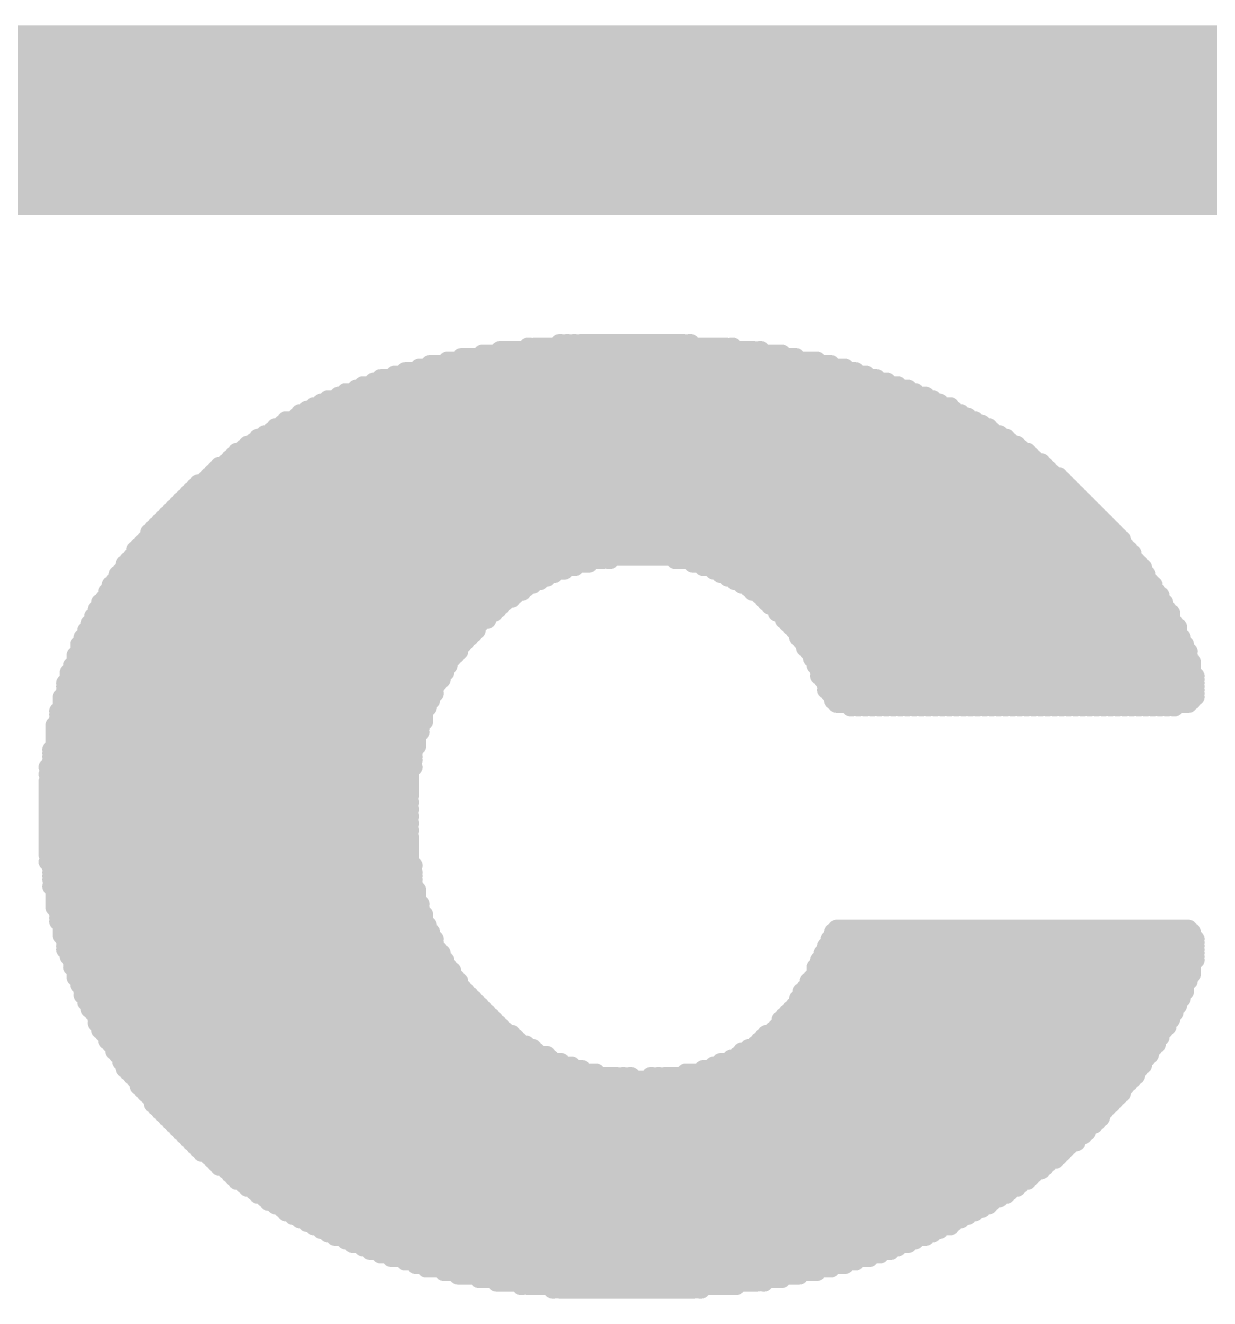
# Model space of a CAD drawing. Extents: x 0 to 127, y 0 to 167.
# Drawn here: x 47.688 to 51.119, y 92.695 to 96.383 of the extents above; entities that cross this region are included whole.
import ezdxf

# ---------------------------------------------------------------- set-up
doc = ezdxf.new("R2010")
doc.units = 0
doc.layers.add('2D_LINE_126', color=222, linetype='CONTINUOUS')

# ---------------------------------------------------------------- blocks, each defined once
blk = doc.blocks.new('SMOOTH_0$0508')
at = {"const_width": 0.0254}
blk.add_lwpolyline([(-0.0127, 0, 1), (0.0127, 0, 1)], format="xyb", close=True, dxfattribs=at)
blk = doc.blocks.new('DRAWING_3017')
at = {"layer": '2D_LINE_126', "const_width": 0.0508}
for points in [[(-1.64592, 3.64744), (8.5598, 3.64744)], [(-1.64592, 3.63728), (8.5598, 3.63728)], [(-1.64592, 3.62712), (8.5598, 3.62712)], [(-1.64592, 3.61696), (8.5598, 3.61696)], [(-1.64592, 3.6068), (8.5598, 3.6068)], [(-1.64592, 3.59664), (8.5598, 3.59664)], [(-1.64592, 3.58648), (8.5598, 3.58648)], [(-1.64592, 3.57632), (8.5598, 3.57632)], [(-1.64592, 3.56616), (8.5598, 3.56616)], [(-1.64592, 3.556), (8.5598, 3.556)], [(-1.64592, 3.54584), (8.5598, 3.54584)], [(-1.64592, 3.53568), (8.5598, 3.53568)], [(-1.64592, 3.52552), (8.5598, 3.52552)], [(-1.64592, 3.51536), (8.5598, 3.51536)], [(-1.64592, 3.5052), (8.5598, 3.5052)], [(-1.64592, 3.49504), (8.5598, 3.49504)], [(-1.64592, 3.48488), (8.5598, 3.48488)], [(-1.64592, 3.47472), (8.5598, 3.47472)], [(-1.64592, 3.46456), (8.5598, 3.46456)], [(-1.64592, 3.4544), (8.5598, 3.4544)], [(-1.64592, 3.44424), (8.5598, 3.44424)], [(-1.64592, 3.43408), (8.5598, 3.43408)], [(-1.64592, 3.42392), (8.5598, 3.42392)], [(-1.64592, 3.41376), (8.5598, 3.41376)], [(-1.64592, 3.4036), (8.5598, 3.4036)], [(-1.64592, 3.39344), (8.5598, 3.39344)], [(-1.64592, 3.38328), (8.5598, 3.38328)], [(-1.64592, 3.37312), (8.5598, 3.37312)], [(-1.64592, 3.36296), (8.5598, 3.36296)], [(-1.64592, 3.3528), (8.5598, 3.3528)], [(-1.64592, 3.34264), (8.5598, 3.34264)], [(-1.64592, 3.33248), (8.5598, 3.33248)], [(-1.64592, 3.32232), (8.5598, 3.32232)], [(-1.64592, 3.31216), (8.5598, 3.31216)], [(-1.64592, 3.302), (8.5598, 3.302)], [(-1.64592, 3.29184), (8.5598, 3.29184)], [(-1.64592, 3.28168), (8.5598, 3.28168)], [(-1.64592, 3.27152), (8.5598, 3.27152)], [(-1.64592, 3.26136), (8.5598, 3.26136)], [(-1.64592, 3.2512), (8.5598, 3.2512)], [(-1.64592, 3.24104), (8.5598, 3.24104)], [(-1.64592, 3.23088), (8.5598, 3.23088)], [(-1.64592, 3.22072), (8.5598, 3.22072)], [(-1.64592, 3.21056), (8.5598, 3.21056)], [(-1.64592, 3.2004), (8.5598, 3.2004)], [(-1.64592, 3.19024), (8.5598, 3.19024)], [(-1.64592, 3.18008), (8.5598, 3.18008)], [(-1.64592, 3.16992), (8.5598, 3.16992)], [(-1.64592, 3.15976), (8.5598, 3.15976)], [(-1.64592, 3.1496), (8.54964, 3.1496)], [(3.16992, 2.7432), (3.175, 2.7432)], [(3.19024, 2.7432), (3.74396, 2.7432)], [(3.26136, 2.75336), (3.26644, 2.75336)], [(3.28168, 2.75336), (3.28676, 2.75336)], [(3.302, 2.75336), (3.30708, 2.75336)], [(3.32232, 2.75336), (3.62204, 2.75336)], [(3.63728, 2.75336), (3.64236, 2.75336)], [(3.7592, 2.7432), (3.76428, 2.7432)], [(2.97688, 2.71272), (3.94716, 2.71272)], [(3.03784, 2.72288), (3.90652, 2.72288)], [(3.08864, 2.73304), (3.82524, 2.73304)], [(3.84048, 2.73304), (3.84556, 2.73304)], [(2.81432, 2.67208), (4.11988, 2.67208)], [(2.85496, 2.68224), (4.0894, 2.68224)], [(2.88544, 2.6924), (4.04876, 2.6924)], [(2.93624, 2.70256), (4.00812, 2.70256)], [(2.6924, 2.63144), (4.2418, 2.63144)], [(2.72288, 2.6416), (4.21132, 2.6416)], [(2.7432, 2.65176), (4.18084, 2.65176)], [(2.78384, 2.66192), (4.15036, 2.66192)], [(2.62128, 2.60096), (4.32308, 2.60096)], [(2.6416, 2.61112), (4.2926, 2.61112)], [(2.67208, 2.62128), (4.27228, 2.62128)], [(2.52984, 2.56032), (4.40436, 2.56032)], [(2.55016, 2.57048), (4.3942, 2.57048)], [(2.57048, 2.58064), (4.36372, 2.58064)], [(2.5908, 2.5908), (4.3434, 2.5908)], [(2.45872, 2.51968), (4.48564, 2.51968)], [(2.46888, 2.52984), (4.46532, 2.52984)], [(2.49936, 2.54), (4.445, 2.54)], [(2.50952, 2.55016), (4.42468, 2.55016)], [(2.40792, 2.4892), (4.53644, 2.4892)], [(2.42824, 2.49936), (4.51612, 2.49936)], [(2.4384, 2.50952), (4.50596, 2.50952)], [(2.34696, 2.44856), (4.5974, 2.44856)], [(2.35712, 2.45872), (4.58724, 2.45872)], [(2.37744, 2.46888), (4.56692, 2.46888)], [(2.3876, 2.47904), (4.55676, 2.47904)], [(2.30632, 2.41808), (4.63804, 2.41808)], [(2.31648, 2.42824), (4.62788, 2.42824)], [(2.32664, 2.4384), (4.61772, 2.4384)], [(2.25552, 2.37744), (4.68884, 2.37744)], [(2.26568, 2.3876), (4.67868, 2.3876)], [(2.27584, 2.39776), (4.66852, 2.39776)], [(2.29616, 2.40792), (4.65836, 2.40792)], [(2.20472, 2.3368), (4.73964, 2.3368)], [(2.21488, 2.34696), (4.72948, 2.34696)], [(2.2352, 2.35712), (4.71932, 2.35712)], [(2.24536, 2.36728), (4.70916, 2.36728)], [(2.17424, 2.30632), (4.77012, 2.30632)], [(2.1844, 2.31648), (4.75996, 2.31648)], [(2.19456, 2.32664), (4.7498, 2.32664)], [(2.1336, 2.26568), (4.81076, 2.26568)], [(2.14376, 2.27584), (4.8006, 2.27584)], [(2.15392, 2.286), (4.79044, 2.286)], [(2.16408, 2.29616), (4.78028, 2.29616)], [(2.09296, 2.22504), (4.8514, 2.22504)], [(2.10312, 2.2352), (4.84124, 2.2352)], [(2.11328, 2.24536), (4.83108, 2.24536)], [(2.12344, 2.25552), (4.82092, 2.25552)], [(2.07264, 2.20472), (4.87172, 2.20472)], [(2.07264, 2.19456), (4.88188, 2.19456)], [(2.0828, 2.21488), (4.86156, 2.21488)], [(2.032, 2.15392), (4.91236, 2.15392)], [(2.04216, 2.16408), (4.9022, 2.16408)], [(2.05232, 2.17424), (4.89204, 2.17424)], [(2.06248, 2.1844), (4.89204, 2.1844)], [(2.01168, 2.12344), (3.38836, 2.12344)], [(2.02184, 2.1336), (4.92252, 2.1336)], [(2.032, 2.14376), (4.92252, 2.14376)], [(3.4036, 2.12344), (3.40868, 2.12344)], [(3.59664, 2.12344), (4.93268, 2.12344)], [(1.9812, 2.0828), (3.24612, 2.0828)], [(1.99136, 2.09296), (3.2766, 2.09296)], [(2.00152, 2.11328), (3.34772, 2.11328)], [(2.00152, 2.10312), (3.30708, 2.10312)], [(3.64744, 2.11328), (4.94284, 2.11328)], [(3.67792, 2.10312), (4.953, 2.10312)], [(3.7084, 2.09296), (4.953, 2.09296)], [(3.72872, 2.0828), (4.96316, 2.0828)], [(1.96088, 2.05232), (3.18516, 2.05232)], [(1.96088, 2.04216), (3.16484, 2.04216)], [(1.97104, 2.06248), (3.20548, 2.06248)], [(1.9812, 2.07264), (3.2258, 2.07264)], [(3.74904, 2.07264), (4.96316, 2.07264)], [(3.76936, 2.06248), (4.97332, 2.06248)], [(3.78968, 2.05232), (4.98348, 2.05232)], [(3.81, 2.04216), (4.98348, 2.04216)], [(1.94056, 2.01168), (3.1242, 2.01168)], [(1.95072, 2.032), (3.15468, 2.032)], [(1.95072, 2.02184), (3.13436, 2.02184)], [(3.82016, 2.032), (4.99364, 2.032)], [(3.84048, 2.02184), (5.0038, 2.02184)], [(3.85064, 2.01168), (5.0038, 2.01168)], [(1.92024, 1.9812), (3.08356, 1.9812)], [(1.92024, 1.97104), (3.0734, 1.97104)], [(1.9304, 2.00152), (3.10388, 2.00152)], [(1.9304, 1.99136), (3.09372, 1.99136)], [(3.8608, 2.00152), (5.01396, 2.00152)], [(3.87096, 1.99136), (5.01396, 1.99136)], [(3.89128, 1.9812), (5.02412, 1.9812)], [(3.89128, 1.97104), (5.03428, 1.97104)], [(1.89992, 1.94056), (3.03276, 1.94056)], [(1.89992, 1.9304), (3.0226, 1.9304)], [(1.91008, 1.96088), (3.05308, 1.96088)], [(1.91008, 1.95072), (3.05308, 1.95072)], [(3.9116, 1.96088), (5.03428, 1.96088)], [(3.9116, 1.95072), (5.03428, 1.95072)], [(3.92176, 1.94056), (5.04444, 1.94056)], [(3.93192, 1.9304), (5.0546, 1.9304)], [(1.8796, 1.89992), (3.00228, 1.89992)], [(1.88976, 1.92024), (3.0226, 1.92024)], [(1.88976, 1.91008), (3.01244, 1.91008)], [(3.94208, 1.92024), (5.0546, 1.92024)], [(3.95224, 1.91008), (5.0546, 1.91008)], [(3.95224, 1.89992), (5.06476, 1.89992)], [(1.86944, 1.8796), (2.98196, 1.8796)], [(1.86944, 1.86944), (2.9718, 1.86944)], [(1.86944, 1.85928), (2.9718, 1.85928)], [(1.8796, 1.88976), (2.99212, 1.88976)], [(3.9624, 1.88976), (5.06476, 1.88976)], [(3.97256, 1.8796), (5.07492, 1.8796)], [(3.97256, 1.86944), (5.07492, 1.86944)], [(3.98272, 1.85928), (5.08508, 1.85928)], [(1.85928, 1.84912), (2.96164, 1.84912)], [(1.85928, 1.83896), (2.95148, 1.83896)], [(1.85928, 1.8288), (2.94132, 1.8288)], [(3.99288, 1.84912), (5.08508, 1.84912)], [(3.99288, 1.83896), (5.08508, 1.83896)], [(4.00304, 1.8288), (5.09524, 1.8288)], [(1.83896, 1.79832), (2.93116, 1.79832)], [(1.83896, 1.78816), (2.921, 1.78816)], [(1.84912, 1.81864), (2.94132, 1.81864)], [(1.84912, 1.80848), (2.93116, 1.80848)], [(4.00304, 1.81864), (5.09524, 1.81864)], [(4.0132, 1.80848), (5.09524, 1.80848)], [(4.0132, 1.79832), (5.09524, 1.79832)], [(4.0132, 1.78816), (5.1054, 1.78816)], [(1.8288, 1.76784), (2.91084, 1.76784)], [(1.8288, 1.75768), (2.90068, 1.75768)], [(1.8288, 1.74752), (2.90068, 1.74752)], [(1.83896, 1.778), (2.921, 1.778)], [(4.02336, 1.778), (5.1054, 1.778)], [(4.03352, 1.76784), (5.1054, 1.76784)], [(4.03352, 1.75768), (5.1054, 1.75768)], [(4.03352, 1.74752), (5.1054, 1.74752)], [(1.81864, 1.7272), (2.89052, 1.7272)], [(1.81864, 1.71704), (2.89052, 1.71704)], [(1.8288, 1.73736), (2.90068, 1.73736)], [(4.04368, 1.73736), (5.1054, 1.73736)], [(4.05384, 1.7272), (5.1054, 1.7272)], [(4.05384, 1.71704), (5.09524, 1.71704)], [(1.80848, 1.68656), (2.8702, 1.68656)], [(1.80848, 1.6764), (2.8702, 1.6764)], [(1.81864, 1.70688), (2.88036, 1.70688)], [(1.81864, 1.69672), (2.88036, 1.69672)], [(4.064, 1.70688), (5.08508, 1.70688)], [(4.10464, 1.69672), (4.10972, 1.69672)], [(4.12496, 1.69672), (4.13004, 1.69672)], [(4.14528, 1.69672), (4.15036, 1.69672)], [(4.1656, 1.69672), (4.17068, 1.69672)], [(4.18592, 1.69672), (4.191, 1.69672)], [(4.20624, 1.69672), (4.21132, 1.69672)], [(4.22656, 1.69672), (4.23164, 1.69672)], [(4.24688, 1.69672), (4.25196, 1.69672)], [(4.2672, 1.69672), (4.27228, 1.69672)], [(4.28752, 1.69672), (4.2926, 1.69672)], [(4.30784, 1.69672), (4.31292, 1.69672)], [(4.32816, 1.69672), (4.33324, 1.69672)], [(4.34848, 1.69672), (4.35356, 1.69672)], [(4.3688, 1.69672), (4.37388, 1.69672)], [(4.38912, 1.69672), (4.3942, 1.69672)], [(4.40944, 1.69672), (4.41452, 1.69672)], [(4.42976, 1.69672), (4.43484, 1.69672)], [(4.45008, 1.69672), (4.45516, 1.69672)], [(4.4704, 1.69672), (4.47548, 1.69672)], [(4.49072, 1.69672), (4.4958, 1.69672)], [(4.51104, 1.69672), (4.51612, 1.69672)], [(4.53136, 1.69672), (4.53644, 1.69672)], [(4.55168, 1.69672), (4.55676, 1.69672)], [(4.572, 1.69672), (4.57708, 1.69672)], [(4.59232, 1.69672), (4.5974, 1.69672)], [(4.61264, 1.69672), (4.61772, 1.69672)], [(4.63296, 1.69672), (4.63804, 1.69672)], [(4.65328, 1.69672), (4.65836, 1.69672)], [(4.6736, 1.69672), (4.67868, 1.69672)], [(4.69392, 1.69672), (4.699, 1.69672)], [(4.71424, 1.69672), (4.71932, 1.69672)], [(4.73456, 1.69672), (4.73964, 1.69672)], [(4.75488, 1.69672), (4.75996, 1.69672)], [(4.7752, 1.69672), (4.78028, 1.69672)], [(4.79552, 1.69672), (4.8006, 1.69672)], [(4.81584, 1.69672), (4.82092, 1.69672)], [(4.83616, 1.69672), (4.84124, 1.69672)], [(4.85648, 1.69672), (4.86156, 1.69672)], [(4.8768, 1.69672), (4.88188, 1.69672)], [(4.89712, 1.69672), (4.9022, 1.69672)], [(4.91744, 1.69672), (4.92252, 1.69672)], [(4.93776, 1.69672), (4.94284, 1.69672)], [(4.95808, 1.69672), (4.96316, 1.69672)], [(4.9784, 1.69672), (4.98348, 1.69672)], [(4.99872, 1.69672), (5.0038, 1.69672)], [(5.01904, 1.69672), (5.02412, 1.69672)], [(5.03936, 1.69672), (5.04444, 1.69672)], [(1.79832, 1.64592), (2.86004, 1.64592)], [(1.79832, 1.63576), (2.86004, 1.63576)], [(1.80848, 1.66624), (2.8702, 1.66624)], [(1.80848, 1.65608), (2.8702, 1.65608)], [(1.79832, 1.6256), (2.86004, 1.6256)], [(1.79832, 1.61544), (2.84988, 1.61544)], [(1.79832, 1.60528), (2.84988, 1.60528)], [(1.78816, 1.5748), (2.83972, 1.5748)], [(1.78816, 1.56464), (2.83972, 1.56464)], [(1.79832, 1.59512), (2.84988, 1.59512)], [(1.79832, 1.58496), (2.84988, 1.58496)], [(1.778, 1.524), (2.83972, 1.524)], [(1.78816, 1.55448), (2.83972, 1.55448)], [(1.78816, 1.54432), (2.83972, 1.54432)], [(1.78816, 1.53416), (2.82956, 1.53416)], [(1.778, 1.50368), (2.82956, 1.50368)], [(1.78816, 1.51384), (2.82956, 1.51384)], [(1.78816, 1.49352), (2.82956, 1.49352)], [(1.778, 1.48336), (2.82956, 1.48336)], [(1.778, 1.4732), (2.82956, 1.4732)], [(1.778, 1.46304), (2.82956, 1.46304)], [(1.778, 1.45288), (2.82956, 1.45288)], [(1.778, 1.44272), (2.82956, 1.44272)], [(1.778, 1.43256), (2.8194, 1.43256)], [(1.778, 1.4224), (2.82956, 1.4224)], [(1.778, 1.41224), (2.8194, 1.41224)], [(1.778, 1.40208), (2.82956, 1.40208)], [(1.778, 1.39192), (2.8194, 1.39192)], [(1.778, 1.38176), (2.82956, 1.38176)], [(1.778, 1.3716), (2.8194, 1.3716)], [(1.778, 1.36144), (2.82956, 1.36144)], [(1.778, 1.35128), (2.8194, 1.35128)], [(1.778, 1.34112), (2.82956, 1.34112)], [(1.778, 1.33096), (2.8194, 1.33096)], [(1.778, 1.3208), (2.82956, 1.3208)], [(1.778, 1.31064), (2.82956, 1.31064)], [(1.778, 1.30048), (2.82956, 1.30048)], [(1.778, 1.29032), (2.82956, 1.29032)], [(1.778, 1.28016), (2.82956, 1.28016)], [(1.778, 1.27), (2.82956, 1.27)], [(1.778, 1.24968), (2.82956, 1.24968)], [(1.78816, 1.25984), (2.82956, 1.25984)], [(1.78816, 1.23952), (2.83972, 1.23952)], [(1.78816, 1.22936), (2.82956, 1.22936)], [(1.78816, 1.2192), (2.83972, 1.2192)], [(1.78816, 1.20904), (2.83972, 1.20904)], [(1.78816, 1.19888), (2.83972, 1.19888)], [(1.78816, 1.17856), (2.83972, 1.17856)], [(1.79832, 1.18872), (2.83972, 1.18872)], [(1.79832, 1.1684), (2.84988, 1.1684)], [(1.79832, 1.15824), (2.84988, 1.15824)], [(1.79832, 1.14808), (2.84988, 1.14808)], [(1.79832, 1.13792), (2.84988, 1.13792)], [(1.79832, 1.12776), (2.86004, 1.12776)], [(1.79832, 1.1176), (2.86004, 1.1176)], [(1.80848, 1.10744), (2.86004, 1.10744)], [(1.80848, 1.09728), (2.8702, 1.09728)], [(1.80848, 1.08712), (2.8702, 1.08712)], [(1.80848, 1.07696), (2.8702, 1.07696)], [(1.81864, 1.0668), (2.88036, 1.0668)], [(1.81864, 1.05664), (2.88036, 1.05664)], [(1.81864, 1.04648), (2.89052, 1.04648)], [(4.05384, 1.04648), (5.09524, 1.04648)], [(4.064, 1.05664), (5.08508, 1.05664)], [(1.81864, 1.03632), (2.89052, 1.03632)], [(1.8288, 1.02616), (2.90068, 1.02616)], [(1.8288, 1.016), (2.90068, 1.016)], [(4.04368, 1.02616), (5.1054, 1.02616)], [(4.04368, 1.016), (5.1054, 1.016)], [(4.05384, 1.03632), (5.09524, 1.03632)], [(1.8288, 1.00584), (2.90068, 1.00584)], [(1.8288, 0.99568), (2.91084, 0.99568)], [(1.83896, 0.98552), (2.921, 0.98552)], [(1.83896, 0.97536), (2.921, 0.97536)], [(4.02336, 0.98552), (5.1054, 0.98552)], [(4.02336, 0.97536), (5.1054, 0.97536)], [(4.03352, 1.00584), (5.1054, 1.00584)], [(4.03352, 0.99568), (5.1054, 0.99568)], [(1.84912, 0.9652), (2.93116, 0.9652)], [(1.84912, 0.95504), (2.93116, 0.95504)], [(1.84912, 0.94488), (2.94132, 0.94488)], [(1.85928, 0.93472), (2.95148, 0.93472)], [(4.00304, 0.94488), (5.09524, 0.94488)], [(4.00304, 0.93472), (5.09524, 0.93472)], [(4.0132, 0.9652), (5.1054, 0.9652)], [(4.0132, 0.95504), (5.09524, 0.95504)], [(1.85928, 0.92456), (2.95148, 0.92456)], [(1.85928, 0.9144), (2.96164, 0.9144)], [(1.86944, 0.90424), (2.9718, 0.90424)], [(3.98272, 0.90424), (5.08508, 0.90424)], [(3.99288, 0.9144), (5.08508, 0.9144)], [(4.00304, 0.92456), (5.09524, 0.92456)], [(1.86944, 0.89408), (2.9718, 0.89408)], [(1.8796, 0.88392), (2.98196, 0.88392)], [(1.8796, 0.87376), (2.99212, 0.87376)], [(1.8796, 0.8636), (3.00228, 0.8636)], [(3.9624, 0.87376), (5.07492, 0.87376)], [(3.9624, 0.8636), (5.06476, 0.8636)], [(3.97256, 0.88392), (5.07492, 0.88392)], [(3.98272, 0.89408), (5.07492, 0.89408)], [(1.88976, 0.85344), (3.01244, 0.85344)], [(1.88976, 0.84328), (3.0226, 0.84328)], [(1.89992, 0.83312), (3.03276, 0.83312)], [(1.89992, 0.82296), (3.04292, 0.82296)], [(3.93192, 0.82296), (5.04444, 0.82296)], [(3.94208, 0.83312), (5.0546, 0.83312)], [(3.95224, 0.85344), (5.06476, 0.85344)], [(3.95224, 0.84328), (5.0546, 0.84328)], [(1.91008, 0.8128), (3.05308, 0.8128)], [(1.92024, 0.80264), (3.06324, 0.80264)], [(1.92024, 0.79248), (3.0734, 0.79248)], [(3.90144, 0.79248), (5.03428, 0.79248)], [(3.9116, 0.80264), (5.03428, 0.80264)], [(3.92176, 0.8128), (5.04444, 0.8128)], [(1.92024, 0.78232), (3.08356, 0.78232)], [(1.9304, 0.77216), (3.09372, 0.77216)], [(1.9304, 0.762), (3.10388, 0.762)], [(1.94056, 0.75184), (3.1242, 0.75184)], [(3.8608, 0.75184), (5.0038, 0.75184)], [(3.88112, 0.762), (5.01396, 0.762)], [(3.89128, 0.77216), (5.02412, 0.77216)], [(3.90144, 0.78232), (5.02412, 0.78232)], [(1.95072, 0.74168), (3.13436, 0.74168)], [(1.95072, 0.73152), (3.14452, 0.73152)], [(1.96088, 0.72136), (3.16484, 0.72136)], [(3.83032, 0.72136), (4.99364, 0.72136)], [(3.84048, 0.73152), (4.99364, 0.73152)], [(3.85064, 0.74168), (5.0038, 0.74168)], [(1.97104, 0.7112), (3.18516, 0.7112)], [(1.97104, 0.70104), (3.19532, 0.70104)], [(1.9812, 0.69088), (3.2258, 0.69088)], [(1.99136, 0.68072), (3.23596, 0.68072)], [(3.7592, 0.68072), (4.96316, 0.68072)], [(3.77952, 0.69088), (4.97332, 0.69088)], [(3.78968, 0.70104), (4.97332, 0.70104)], [(3.81, 0.7112), (4.98348, 0.7112)], [(1.99136, 0.67056), (3.26644, 0.67056)], [(2.00152, 0.6604), (3.29692, 0.6604)], [(2.00152, 0.65024), (3.3274, 0.65024)], [(2.01168, 0.64008), (3.36804, 0.64008)], [(3.62712, 0.64008), (4.93268, 0.64008)], [(3.67792, 0.65024), (4.94284, 0.65024)], [(3.7084, 0.6604), (4.953, 0.6604)], [(3.72872, 0.67056), (4.953, 0.67056)], [(2.02184, 0.62992), (3.429, 0.62992)], [(2.032, 0.61976), (4.92252, 0.61976)], [(2.04216, 0.6096), (4.91236, 0.6096)], [(3.44424, 0.62992), (3.44932, 0.62992)], [(3.46456, 0.62992), (3.46964, 0.62992)], [(3.52552, 0.62992), (3.5306, 0.62992)], [(3.54584, 0.62992), (3.55092, 0.62992)], [(3.56616, 0.62992), (4.93268, 0.62992)], [(2.04216, 0.59944), (4.9022, 0.59944)], [(2.05232, 0.58928), (4.89204, 0.58928)], [(2.06248, 0.57912), (4.89204, 0.57912)], [(2.07264, 0.56896), (4.88188, 0.56896)], [(2.0828, 0.5588), (4.87172, 0.5588)], [(2.0828, 0.54864), (4.86156, 0.54864)], [(2.09296, 0.53848), (4.8514, 0.53848)], [(2.10312, 0.52832), (4.84124, 0.52832)], [(2.11328, 0.51816), (4.83108, 0.51816)], [(2.12344, 0.508), (4.83108, 0.508)], [(2.1336, 0.49784), (4.82092, 0.49784)], [(2.14376, 0.48768), (4.81076, 0.48768)], [(2.15392, 0.47752), (4.79044, 0.47752)], [(2.16408, 0.46736), (4.79044, 0.46736)], [(2.17424, 0.4572), (4.78028, 0.4572)], [(2.1844, 0.44704), (4.75996, 0.44704)], [(2.19456, 0.43688), (4.75996, 0.43688)], [(2.20472, 0.42672), (4.73964, 0.42672)], [(2.21488, 0.41656), (4.72948, 0.41656)], [(2.22504, 0.4064), (4.71932, 0.4064)], [(2.24536, 0.39624), (4.70916, 0.39624)], [(2.25552, 0.38608), (4.699, 0.38608)], [(2.26568, 0.37592), (4.67868, 0.37592)], [(2.27584, 0.36576), (4.66852, 0.36576)], [(2.29616, 0.3556), (4.65836, 0.3556)], [(2.30632, 0.34544), (4.63804, 0.34544)], [(2.31648, 0.33528), (4.62788, 0.33528)], [(2.32664, 0.32512), (4.61772, 0.32512)], [(2.34696, 0.31496), (4.5974, 0.31496)], [(2.35712, 0.3048), (4.58724, 0.3048)], [(2.37744, 0.29464), (4.56692, 0.29464)], [(2.3876, 0.28448), (4.55676, 0.28448)], [(2.40792, 0.27432), (4.53644, 0.27432)], [(2.41808, 0.26416), (4.51612, 0.26416)], [(2.4384, 0.254), (4.50596, 0.254)], [(2.45872, 0.24384), (4.48564, 0.24384)], [(2.46888, 0.23368), (4.46532, 0.23368)], [(2.4892, 0.22352), (4.445, 0.22352)], [(2.50952, 0.21336), (4.42468, 0.21336)], [(2.52984, 0.2032), (4.40436, 0.2032)], [(2.55016, 0.19304), (4.3942, 0.19304)], [(2.57048, 0.18288), (4.36372, 0.18288)], [(2.5908, 0.17272), (4.3434, 0.17272)], [(2.61112, 0.16256), (4.32308, 0.16256)], [(2.6416, 0.1524), (4.2926, 0.1524)], [(2.66192, 0.14224), (4.27228, 0.14224)], [(2.6924, 0.13208), (4.2418, 0.13208)], [(2.71272, 0.12192), (4.22148, 0.12192)], [(2.7432, 0.11176), (4.191, 0.11176)], [(2.77368, 0.1016), (4.16052, 0.1016)], [(2.81432, 0.09144), (4.11988, 0.09144)], [(2.8448, 0.08128), (4.0894, 0.08128)], [(2.87528, 0.07112), (4.04876, 0.07112)], [(2.92608, 0.06096), (4.00812, 0.06096)], [(2.96672, 0.0508), (3.95732, 0.0508)], [(3.02768, 0.04064), (3.90652, 0.04064)], [(3.07848, 0.03048), (3.8354, 0.03048)], [(3.1496, 0.02032), (3.15468, 0.02032)], [(3.16992, 0.02032), (3.77444, 0.02032)], [(3.85064, 0.03048), (3.85572, 0.03048)], [(3.24104, 0.01016), (3.24612, 0.01016)], [(3.26136, 0.01016), (3.65252, 0.01016)], [(3.66776, 0.01016), (3.67284, 0.01016)]]:
    blk.add_lwpolyline(points, dxfattribs=at)
at = {"layer": '2D_LINE_126'}
for p in [(3.16992, 2.7432), (3.175, 2.7432), (3.19024, 2.7432), (3.26136, 2.75336), (3.26644, 2.75336), (3.28168, 2.75336), (3.28676, 2.75336), (3.302, 2.75336), (3.30708, 2.75336), (3.32232, 2.75336), (3.62204, 2.75336), (3.63728, 2.75336), (3.64236, 2.75336), (3.74396, 2.7432), (3.7592, 2.7432), (3.76428, 2.7432), (2.97688, 2.71272), (3.03784, 2.72288), (3.08864, 2.73304), (3.82524, 2.73304), (3.84048, 2.73304), (3.84556, 2.73304), (3.90652, 2.72288), (3.94716, 2.71272), (2.81432, 2.67208), (2.85496, 2.68224), (2.88544, 2.6924), (2.93624, 2.70256), (4.00812, 2.70256), (4.04876, 2.6924), (4.0894, 2.68224), (4.11988, 2.67208), (2.6924, 2.63144), (2.72288, 2.6416), (2.7432, 2.65176), (2.78384, 2.66192), (4.15036, 2.66192), (4.18084, 2.65176), (4.21132, 2.6416), (4.2418, 2.63144), (2.62128, 2.60096), (2.6416, 2.61112), (2.67208, 2.62128), (4.27228, 2.62128), (4.2926, 2.61112), (4.32308, 2.60096), (2.52984, 2.56032), (2.55016, 2.57048), (2.57048, 2.58064), (2.5908, 2.5908), (4.3434, 2.5908), (4.36372, 2.58064), (4.3942, 2.57048), (4.40436, 2.56032), (2.45872, 2.51968), (2.46888, 2.52984), (2.49936, 2.54), (2.50952, 2.55016), (4.42468, 2.55016), (4.445, 2.54), (4.46532, 2.52984), (4.48564, 2.51968), (2.40792, 2.4892), (2.42824, 2.49936), (2.4384, 2.50952), (4.50596, 2.50952), (4.51612, 2.49936), (4.53644, 2.4892), (2.34696, 2.44856), (2.35712, 2.45872), (2.37744, 2.46888), (2.3876, 2.47904), (4.55676, 2.47904), (4.56692, 2.46888), (4.58724, 2.45872), (4.5974, 2.44856), (2.30632, 2.41808), (2.31648, 2.42824), (2.32664, 2.4384), (4.61772, 2.4384), (4.62788, 2.42824), (4.63804, 2.41808), (2.25552, 2.37744), (2.26568, 2.3876), (2.27584, 2.39776), (2.29616, 2.40792), (4.65836, 2.40792), (4.66852, 2.39776), (4.67868, 2.3876), (4.68884, 2.37744), (2.20472, 2.3368), (2.21488, 2.34696), (2.2352, 2.35712), (2.24536, 2.36728), (4.70916, 2.36728), (4.71932, 2.35712), (4.72948, 2.34696), (4.73964, 2.3368), (2.17424, 2.30632), (2.1844, 2.31648), (2.19456, 2.32664), (4.7498, 2.32664), (4.75996, 2.31648), (4.77012, 2.30632), (2.1336, 2.26568), (2.14376, 2.27584), (2.15392, 2.286), (2.16408, 2.29616), (4.78028, 2.29616), (4.79044, 2.286), (4.8006, 2.27584), (4.81076, 2.26568), (2.09296, 2.22504), (2.10312, 2.2352), (2.11328, 2.24536), (2.12344, 2.25552), (4.82092, 2.25552), (4.83108, 2.24536), (4.84124, 2.2352), (4.8514, 2.22504), (2.07264, 2.20472), (2.07264, 2.19456), (2.0828, 2.21488), (4.86156, 2.21488), (4.87172, 2.20472), (4.88188, 2.19456), (2.032, 2.15392), (2.04216, 2.16408), (2.05232, 2.17424), (2.06248, 2.1844), (4.89204, 2.1844), (4.89204, 2.17424), (4.9022, 2.16408), (4.91236, 2.15392), (2.01168, 2.12344), (2.02184, 2.1336), (2.032, 2.14376), (3.38836, 2.12344), (3.4036, 2.12344), (3.40868, 2.12344), (3.59664, 2.12344), (4.92252, 2.14376), (4.92252, 2.1336), (4.93268, 2.12344), (1.9812, 2.0828), (1.99136, 2.09296), (2.00152, 2.11328), (2.00152, 2.10312), (3.24612, 2.0828), (3.2766, 2.09296), (3.30708, 2.10312), (3.34772, 2.11328), (3.64744, 2.11328), (3.67792, 2.10312), (3.7084, 2.09296), (3.72872, 2.0828), (4.94284, 2.11328), (4.953, 2.10312), (4.953, 2.09296), (4.96316, 2.0828), (1.96088, 2.05232), (1.96088, 2.04216), (1.97104, 2.06248), (1.9812, 2.07264), (3.16484, 2.04216), (3.18516, 2.05232), (3.20548, 2.06248), (3.2258, 2.07264), (3.74904, 2.07264), (3.76936, 2.06248), (3.78968, 2.05232), (3.81, 2.04216), (4.96316, 2.07264), (4.97332, 2.06248), (4.98348, 2.05232), (4.98348, 2.04216), (1.94056, 2.01168), (1.95072, 2.032), (1.95072, 2.02184), (3.1242, 2.01168), (3.13436, 2.02184), (3.15468, 2.032), (3.82016, 2.032), (3.84048, 2.02184), (3.85064, 2.01168), (4.99364, 2.032), (5.0038, 2.02184), (5.0038, 2.01168), (1.92024, 1.9812), (1.92024, 1.97104), (1.9304, 2.00152), (1.9304, 1.99136), (3.0734, 1.97104), (3.08356, 1.9812), (3.09372, 1.99136), (3.10388, 2.00152), (3.8608, 2.00152), (3.87096, 1.99136), (3.89128, 1.9812), (3.89128, 1.97104), (5.01396, 2.00152), (5.01396, 1.99136), (5.02412, 1.9812), (5.03428, 1.97104), (1.89992, 1.94056), (1.89992, 1.9304), (1.91008, 1.96088), (1.91008, 1.95072), (3.0226, 1.9304), (3.03276, 1.94056), (3.05308, 1.96088), (3.05308, 1.95072), (3.9116, 1.96088), (3.9116, 1.95072), (3.92176, 1.94056), (3.93192, 1.9304), (5.03428, 1.96088), (5.03428, 1.95072), (5.04444, 1.94056), (5.0546, 1.9304), (1.8796, 1.89992), (1.88976, 1.92024), (1.88976, 1.91008), (3.00228, 1.89992), (3.01244, 1.91008), (3.0226, 1.92024), (3.94208, 1.92024), (3.95224, 1.91008), (3.95224, 1.89992), (5.0546, 1.92024), (5.0546, 1.91008), (5.06476, 1.89992), (1.86944, 1.8796), (1.86944, 1.86944), (1.86944, 1.85928), (1.8796, 1.88976), (2.9718, 1.86944), (2.9718, 1.85928), (2.98196, 1.8796), (2.99212, 1.88976), (3.9624, 1.88976), (3.97256, 1.8796), (3.97256, 1.86944), (3.98272, 1.85928), (5.06476, 1.88976), (5.07492, 1.8796), (5.07492, 1.86944), (5.08508, 1.85928), (1.85928, 1.84912), (1.85928, 1.83896), (1.85928, 1.8288), (2.94132, 1.8288), (2.95148, 1.83896), (2.96164, 1.84912), (3.99288, 1.84912), (3.99288, 1.83896), (4.00304, 1.8288), (5.08508, 1.84912), (5.08508, 1.83896), (5.09524, 1.8288), (1.83896, 1.79832), (1.83896, 1.78816), (1.84912, 1.81864), (1.84912, 1.80848), (2.921, 1.78816), (2.93116, 1.80848), (2.93116, 1.79832), (2.94132, 1.81864), (4.00304, 1.81864), (4.0132, 1.80848), (4.0132, 1.79832), (4.0132, 1.78816), (5.09524, 1.81864), (5.09524, 1.80848), (5.09524, 1.79832), (5.1054, 1.78816), (1.8288, 1.76784), (1.8288, 1.75768), (1.8288, 1.74752), (1.83896, 1.778), (2.90068, 1.75768), (2.90068, 1.74752), (2.91084, 1.76784), (2.921, 1.778), (4.02336, 1.778), (4.03352, 1.76784), (4.03352, 1.75768), (4.03352, 1.74752), (5.1054, 1.778), (5.1054, 1.76784), (5.1054, 1.75768), (5.1054, 1.74752), (1.81864, 1.7272), (1.81864, 1.71704), (1.8288, 1.73736), (2.89052, 1.7272), (2.89052, 1.71704), (2.90068, 1.73736), (4.04368, 1.73736), (4.05384, 1.7272), (4.05384, 1.71704), (5.09524, 1.71704), (5.1054, 1.73736), (5.1054, 1.7272), (1.80848, 1.68656), (1.80848, 1.6764), (1.81864, 1.70688), (1.81864, 1.69672), (2.8702, 1.68656), (2.8702, 1.6764), (2.88036, 1.70688), (2.88036, 1.69672), (4.064, 1.70688), (4.10464, 1.69672), (4.10972, 1.69672), (4.12496, 1.69672), (4.13004, 1.69672), (4.14528, 1.69672), (4.15036, 1.69672), (4.1656, 1.69672), (4.17068, 1.69672), (4.18592, 1.69672), (4.191, 1.69672), (4.20624, 1.69672), (4.21132, 1.69672), (4.22656, 1.69672), (4.23164, 1.69672), (4.24688, 1.69672), (4.25196, 1.69672), (4.2672, 1.69672), (4.27228, 1.69672), (4.28752, 1.69672), (4.2926, 1.69672), (4.30784, 1.69672), (4.31292, 1.69672), (4.32816, 1.69672), (4.33324, 1.69672), (4.34848, 1.69672), (4.35356, 1.69672), (4.3688, 1.69672), (4.37388, 1.69672), (4.38912, 1.69672), (4.3942, 1.69672), (4.40944, 1.69672), (4.41452, 1.69672), (4.42976, 1.69672), (4.43484, 1.69672), (4.45008, 1.69672), (4.45516, 1.69672), (4.4704, 1.69672), (4.47548, 1.69672), (4.49072, 1.69672), (4.4958, 1.69672), (4.51104, 1.69672), (4.51612, 1.69672), (4.53136, 1.69672), (4.53644, 1.69672), (4.55168, 1.69672), (4.55676, 1.69672), (4.572, 1.69672), (4.57708, 1.69672), (4.59232, 1.69672), (4.5974, 1.69672), (4.61264, 1.69672), (4.61772, 1.69672), (4.63296, 1.69672), (4.63804, 1.69672), (4.65328, 1.69672), (4.65836, 1.69672), (4.6736, 1.69672), (4.67868, 1.69672), (4.69392, 1.69672), (4.699, 1.69672), (4.71424, 1.69672), (4.71932, 1.69672), (4.73456, 1.69672), (4.73964, 1.69672), (4.75488, 1.69672), (4.75996, 1.69672), (4.7752, 1.69672), (4.78028, 1.69672), (4.79552, 1.69672), (4.8006, 1.69672), (4.81584, 1.69672), (4.82092, 1.69672), (4.83616, 1.69672), (4.84124, 1.69672), (4.85648, 1.69672), (4.86156, 1.69672), (4.8768, 1.69672), (4.88188, 1.69672), (4.89712, 1.69672), (4.9022, 1.69672), (4.91744, 1.69672), (4.92252, 1.69672), (4.93776, 1.69672), (4.94284, 1.69672), (4.95808, 1.69672), (4.96316, 1.69672), (4.9784, 1.69672), (4.98348, 1.69672), (4.99872, 1.69672), (5.0038, 1.69672), (5.01904, 1.69672), (5.02412, 1.69672), (5.03936, 1.69672), (5.04444, 1.69672), (5.08508, 1.70688), (1.79832, 1.64592), (1.79832, 1.63576), (1.80848, 1.66624), (1.80848, 1.65608), (2.86004, 1.64592), (2.86004, 1.63576), (2.8702, 1.66624), (2.8702, 1.65608), (1.79832, 1.6256), (1.79832, 1.61544), (1.79832, 1.60528), (2.84988, 1.61544), (2.84988, 1.60528), (2.86004, 1.6256), (1.78816, 1.5748), (1.78816, 1.56464), (1.79832, 1.59512), (1.79832, 1.58496), (2.83972, 1.5748), (2.83972, 1.56464), (2.84988, 1.59512), (2.84988, 1.58496), (1.778, 1.524), (1.78816, 1.55448), (1.78816, 1.54432), (1.78816, 1.53416), (2.82956, 1.53416), (2.83972, 1.55448), (2.83972, 1.54432), (2.83972, 1.524), (1.778, 1.50368), (1.78816, 1.51384), (1.78816, 1.49352), (2.82956, 1.51384), (2.82956, 1.50368), (2.82956, 1.49352), (1.778, 1.48336), (1.778, 1.4732), (1.778, 1.46304), (1.778, 1.45288), (2.82956, 1.48336), (2.82956, 1.4732), (2.82956, 1.46304), (2.82956, 1.45288), (1.778, 1.44272), (1.778, 1.43256), (1.778, 1.4224), (2.8194, 1.43256), (2.82956, 1.44272), (2.82956, 1.4224), (1.778, 1.41224), (1.778, 1.40208), (1.778, 1.39192), (1.778, 1.38176), (2.8194, 1.41224), (2.8194, 1.39192), (2.82956, 1.40208), (2.82956, 1.38176), (1.778, 1.3716), (1.778, 1.36144), (1.778, 1.35128), (1.778, 1.34112), (2.8194, 1.3716), (2.8194, 1.35128), (2.82956, 1.36144), (2.82956, 1.34112), (1.778, 1.33096), (1.778, 1.3208), (1.778, 1.31064), (2.8194, 1.33096), (2.82956, 1.3208), (2.82956, 1.31064), (1.778, 1.30048), (1.778, 1.29032), (1.778, 1.28016), (1.778, 1.27), (2.82956, 1.30048), (2.82956, 1.29032), (2.82956, 1.28016), (2.82956, 1.27), (1.778, 1.24968), (1.78816, 1.25984), (1.78816, 1.23952), (1.78816, 1.22936), (2.82956, 1.25984), (2.82956, 1.24968), (2.82956, 1.22936), (2.83972, 1.23952), (1.78816, 1.2192), (1.78816, 1.20904), (1.78816, 1.19888), (2.83972, 1.2192), (2.83972, 1.20904), (2.83972, 1.19888), (1.78816, 1.17856), (1.79832, 1.18872), (1.79832, 1.1684), (1.79832, 1.15824), (2.83972, 1.18872), (2.83972, 1.17856), (2.84988, 1.1684), (2.84988, 1.15824), (1.79832, 1.14808), (1.79832, 1.13792), (1.79832, 1.12776), (2.84988, 1.14808), (2.84988, 1.13792), (2.86004, 1.12776), (1.79832, 1.1176), (1.80848, 1.10744), (1.80848, 1.09728), (1.80848, 1.08712), (2.86004, 1.1176), (2.86004, 1.10744), (2.8702, 1.09728), (2.8702, 1.08712), (1.80848, 1.07696), (1.81864, 1.0668), (1.81864, 1.05664), (1.81864, 1.04648), (2.8702, 1.07696), (2.88036, 1.0668), (2.88036, 1.05664), (2.89052, 1.04648), (4.05384, 1.04648), (4.064, 1.05664), (5.08508, 1.05664), (5.09524, 1.04648), (1.81864, 1.03632), (1.8288, 1.02616), (1.8288, 1.016), (2.89052, 1.03632), (2.90068, 1.02616), (2.90068, 1.016), (4.04368, 1.02616), (4.04368, 1.016), (4.05384, 1.03632), (5.09524, 1.03632), (5.1054, 1.02616), (5.1054, 1.016), (1.8288, 1.00584), (1.8288, 0.99568), (1.83896, 0.98552), (1.83896, 0.97536), (2.90068, 1.00584), (2.91084, 0.99568), (2.921, 0.98552), (2.921, 0.97536), (4.02336, 0.98552), (4.02336, 0.97536), (4.03352, 1.00584), (4.03352, 0.99568), (5.1054, 1.00584), (5.1054, 0.99568), (5.1054, 0.98552), (5.1054, 0.97536), (1.84912, 0.9652), (1.84912, 0.95504), (1.84912, 0.94488), (1.85928, 0.93472), (2.93116, 0.9652), (2.93116, 0.95504), (2.94132, 0.94488), (2.95148, 0.93472), (4.00304, 0.94488), (4.00304, 0.93472), (4.0132, 0.9652), (4.0132, 0.95504), (5.09524, 0.95504), (5.09524, 0.94488), (5.09524, 0.93472), (5.1054, 0.9652), (1.85928, 0.92456), (1.85928, 0.9144), (1.86944, 0.90424), (2.95148, 0.92456), (2.96164, 0.9144), (2.9718, 0.90424), (3.98272, 0.90424), (3.99288, 0.9144), (4.00304, 0.92456), (5.08508, 0.9144), (5.08508, 0.90424), (5.09524, 0.92456), (1.86944, 0.89408), (1.8796, 0.88392), (1.8796, 0.87376), (1.8796, 0.8636), (2.9718, 0.89408), (2.98196, 0.88392), (2.99212, 0.87376), (3.00228, 0.8636), (3.9624, 0.87376), (3.9624, 0.8636), (3.97256, 0.88392), (3.98272, 0.89408), (5.06476, 0.8636), (5.07492, 0.89408), (5.07492, 0.88392), (5.07492, 0.87376), (1.88976, 0.85344), (1.88976, 0.84328), (1.89992, 0.83312), (1.89992, 0.82296), (3.01244, 0.85344), (3.0226, 0.84328), (3.03276, 0.83312), (3.04292, 0.82296), (3.93192, 0.82296), (3.94208, 0.83312), (3.95224, 0.85344), (3.95224, 0.84328), (5.04444, 0.82296), (5.0546, 0.84328), (5.0546, 0.83312), (5.06476, 0.85344), (1.91008, 0.8128), (1.92024, 0.80264), (1.92024, 0.79248), (3.05308, 0.8128), (3.06324, 0.80264), (3.0734, 0.79248), (3.90144, 0.79248), (3.9116, 0.80264), (3.92176, 0.8128), (5.03428, 0.80264), (5.03428, 0.79248), (5.04444, 0.8128), (1.92024, 0.78232), (1.9304, 0.77216), (1.9304, 0.762), (1.94056, 0.75184), (3.08356, 0.78232), (3.09372, 0.77216), (3.10388, 0.762), (3.1242, 0.75184), (3.8608, 0.75184), (3.88112, 0.762), (3.89128, 0.77216), (3.90144, 0.78232), (5.0038, 0.75184), (5.01396, 0.762), (5.02412, 0.78232), (5.02412, 0.77216), (1.95072, 0.74168), (1.95072, 0.73152), (1.96088, 0.72136), (3.13436, 0.74168), (3.14452, 0.73152), (3.16484, 0.72136), (3.83032, 0.72136), (3.84048, 0.73152), (3.85064, 0.74168), (4.99364, 0.73152), (4.99364, 0.72136), (5.0038, 0.74168), (1.97104, 0.7112), (1.97104, 0.70104), (1.9812, 0.69088), (1.99136, 0.68072), (3.18516, 0.7112), (3.19532, 0.70104), (3.2258, 0.69088), (3.23596, 0.68072), (3.7592, 0.68072), (3.77952, 0.69088), (3.78968, 0.70104), (3.81, 0.7112), (4.96316, 0.68072), (4.97332, 0.70104), (4.97332, 0.69088), (4.98348, 0.7112), (1.99136, 0.67056), (2.00152, 0.6604), (2.00152, 0.65024), (2.01168, 0.64008), (3.26644, 0.67056), (3.29692, 0.6604), (3.3274, 0.65024), (3.36804, 0.64008), (3.62712, 0.64008), (3.67792, 0.65024), (3.7084, 0.6604), (3.72872, 0.67056), (4.93268, 0.64008), (4.94284, 0.65024), (4.953, 0.67056), (4.953, 0.6604), (2.02184, 0.62992), (2.032, 0.61976), (2.04216, 0.6096), (3.429, 0.62992), (3.44424, 0.62992), (3.44932, 0.62992), (3.46456, 0.62992), (3.46964, 0.62992), (3.52552, 0.62992), (3.5306, 0.62992), (3.54584, 0.62992), (3.55092, 0.62992), (3.56616, 0.62992), (4.91236, 0.6096), (4.92252, 0.61976), (4.93268, 0.62992), (2.04216, 0.59944), (2.05232, 0.58928), (2.06248, 0.57912), (2.07264, 0.56896), (4.88188, 0.56896), (4.89204, 0.58928), (4.89204, 0.57912), (4.9022, 0.59944), (2.0828, 0.5588), (2.0828, 0.54864), (2.09296, 0.53848), (2.10312, 0.52832), (4.84124, 0.52832), (4.8514, 0.53848), (4.86156, 0.54864), (4.87172, 0.5588), (2.11328, 0.51816), (2.12344, 0.508), (2.1336, 0.49784), (4.82092, 0.49784), (4.83108, 0.51816), (4.83108, 0.508), (2.14376, 0.48768), (2.15392, 0.47752), (2.16408, 0.46736), (2.17424, 0.4572), (4.78028, 0.4572), (4.79044, 0.47752), (4.79044, 0.46736), (4.81076, 0.48768), (2.1844, 0.44704), (2.19456, 0.43688), (2.20472, 0.42672), (4.73964, 0.42672), (4.75996, 0.44704), (4.75996, 0.43688), (2.21488, 0.41656), (2.22504, 0.4064), (2.24536, 0.39624), (2.25552, 0.38608), (4.699, 0.38608), (4.70916, 0.39624), (4.71932, 0.4064), (4.72948, 0.41656), (2.26568, 0.37592), (2.27584, 0.36576), (2.29616, 0.3556), (2.30632, 0.34544), (4.63804, 0.34544), (4.65836, 0.3556), (4.66852, 0.36576), (4.67868, 0.37592), (2.31648, 0.33528), (2.32664, 0.32512), (2.34696, 0.31496), (4.5974, 0.31496), (4.61772, 0.32512), (4.62788, 0.33528), (2.35712, 0.3048), (2.37744, 0.29464), (2.3876, 0.28448), (2.40792, 0.27432), (4.53644, 0.27432), (4.55676, 0.28448), (4.56692, 0.29464), (4.58724, 0.3048), (2.41808, 0.26416), (2.4384, 0.254), (2.45872, 0.24384), (2.46888, 0.23368), (4.46532, 0.23368), (4.48564, 0.24384), (4.50596, 0.254), (4.51612, 0.26416), (2.4892, 0.22352), (2.50952, 0.21336), (2.52984, 0.2032), (4.40436, 0.2032), (4.42468, 0.21336), (4.445, 0.22352), (2.55016, 0.19304), (2.57048, 0.18288), (2.5908, 0.17272), (2.61112, 0.16256), (4.32308, 0.16256), (4.3434, 0.17272), (4.36372, 0.18288), (4.3942, 0.19304), (2.6416, 0.1524), (2.66192, 0.14224), (2.6924, 0.13208), (4.2418, 0.13208), (4.27228, 0.14224), (4.2926, 0.1524), (2.71272, 0.12192), (2.7432, 0.11176), (2.77368, 0.1016), (2.81432, 0.09144), (4.11988, 0.09144), (4.16052, 0.1016), (4.191, 0.11176), (4.22148, 0.12192), (2.8448, 0.08128), (2.87528, 0.07112), (2.92608, 0.06096), (2.96672, 0.0508), (3.95732, 0.0508), (4.00812, 0.06096), (4.04876, 0.07112), (4.0894, 0.08128), (3.02768, 0.04064), (3.07848, 0.03048), (3.1496, 0.02032), (3.15468, 0.02032), (3.16992, 0.02032), (3.77444, 0.02032), (3.8354, 0.03048), (3.85064, 0.03048), (3.85572, 0.03048), (3.90652, 0.04064), (3.24104, 0.01016), (3.24612, 0.01016), (3.26136, 0.01016), (3.65252, 0.01016), (3.66776, 0.01016), (3.67284, 0.01016)]:
    blk.add_blockref('SMOOTH_0$0508', p, dxfattribs=at)

msp = doc.modelspace()

# ---------------------------------------------------------------- block references
msp.add_blockref('DRAWING_3017', (45.974, 92.71))

doc.saveas('drawing.dxf')
